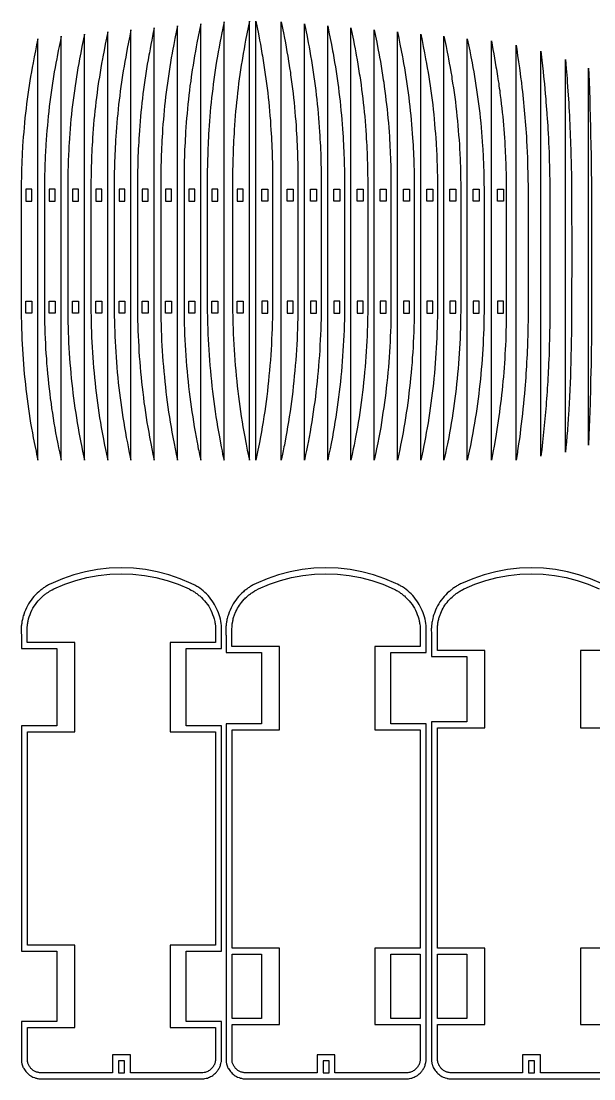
# Model space of a CAD drawing. Extents: x -1099 to 960, y -667 to 999.
# Drawn here: x -279 to 294, y -73 to 985 of the extents above; entities that cross this region are included whole.
import ezdxf

# ---------------------------------------------------------------- set-up
doc = ezdxf.new("R2010")
doc.units = 0
doc.layers.get('0').update_dxf_attribs({"linetype": 'CONTINUOUS'})
doc.layers.add('SECTIONCUTEDGES', color=18, linetype='CONTINUOUS')

msp = doc.modelspace()

# ---------------------------------------------------------------- linework, layer by layer
for points in [[(-268.4, 817.2), (-274.4, 817.2), (-274.4, 805.1), (-268.4, 805.1)], [(-245.1, 817.2), (-251.1, 817.2), (-251.1, 805.1), (-245.1, 805.1)], [(-221.8, 817.2), (-227.8, 817.2), (-227.8, 805.1), (-221.8, 805.1)], [(-198.5, 817.2), (-204.5, 817.2), (-204.5, 805.1), (-198.5, 805.1)], [(-175.3, 817.2), (-181.2, 817.2), (-181.2, 805.1), (-175.3, 805.1)], [(-152, 817.2), (-158, 817.2), (-158, 805.1), (-152, 805.1)], [(-128.7, 817.2), (-134.7, 817.2), (-134.7, 805.1), (-128.7, 805.1)], [(-105.4, 817.2), (-111.4, 817.2), (-111.4, 805.1), (-105.4, 805.1)], [(-82.1, 817.2), (-88.1, 817.2), (-88.1, 805.1), (-82.1, 805.1)], [(-56.7, 817.2), (-62.7, 817.2), (-62.7, 805.1), (-56.7, 805.1)], [(80.4, 817.2), (86.4, 817.2), (86.4, 805.1), (80.4, 805.1)], [(127, 817.2), (133, 817.2), (133, 805.1), (127, 805.1)], [(-268.4, 693.1), (-274.4, 693.1), (-274.4, 705.1), (-268.4, 705.1)], [(-245.1, 693.1), (-251.1, 693.1), (-251.1, 705.1), (-245.1, 705.1)], [(-221.8, 693.1), (-227.8, 693.1), (-227.8, 705.1), (-221.8, 705.1)], [(-198.5, 693.1), (-204.5, 693.1), (-204.5, 705.1), (-198.5, 705.1)], [(-175.3, 693.1), (-181.2, 693.1), (-181.2, 705.1), (-175.3, 705.1)], [(-152, 693.1), (-158, 693.1), (-158, 705.1), (-152, 705.1)], [(-128.7, 693.1), (-134.7, 693.1), (-134.7, 705.1), (-128.7, 705.1)], [(-105.4, 693.1), (-111.4, 693.1), (-111.4, 705.1), (-105.4, 705.1)], [(-82.1, 693.1), (-88.1, 693.1), (-88.1, 705.1), (-82.1, 705.1)], [(-56.7, 693.1), (-62.7, 693.1), (-62.7, 705.1), (-56.7, 705.1)], [(179.6, 693.1), (179.6, 705.1), (173.6, 705.1), (173.6, 693.1)], [(197.8, 693.1), (203.8, 693.1), (203.8, 705.1), (197.8, 705.1)], [(23.2, -67.4), (29.2, -67.4), (29.2, -55.4), (23.2, -55.4)], [(229, -67.4), (235, -67.4), (235, -55.4), (229, -55.4)]]:
    msp.add_lwpolyline(points, close=True)
at = {"layer": 'SECTIONCUTEDGES'}
for points in [[(-76, 545.7), (-76, 984.6), (-77.3, 978.3), (-78.6, 972), (-79, 969.9), (-80.2, 963.6), (-81, 959.3), (-81.8, 954.7), (-82.6, 950.1), (-83.4, 945.4), (-84.1, 940.8), (-84.5, 938.4), (-85.2, 933.8), (-85.5, 931.5), (-86.2, 926.9), (-86.8, 922.3), (-87.3, 917.6), (-87.9, 913), (-88.4, 908.4), (-88.9, 903.8), (-89.4, 899.2), (-89.8, 894.6), (-90.2, 889.9), (-90.6, 885.3), (-90.9, 880.7), (-91.2, 876.1), (-91.5, 872.5), (-91.7, 868.8), (-91.8, 865.2), (-92, 861.6), (-92.2, 858), (-92.3, 854.4), (-92.4, 850.8), (-92.6, 847.2), (-92.6, 843.6), (-92.7, 840), (-92.8, 836.4), (-92.8, 832.8), (-92.9, 829.4), (-92.9, 699.7), (-92.8, 695), (-92.7, 689), (-92.7, 687.7), (-92.6, 682.5), (-92.4, 677.2), (-92.2, 672), (-91.9, 666.8), (-91.7, 661.5), (-91.4, 656.3), (-91, 651), (-90.6, 645.8), (-90.2, 640.6), (-89.7, 635.3), (-89.3, 630.1), (-88.7, 624.9), (-88.2, 619.8), (-87.6, 614.7), (-87, 609.6), (-86.3, 604.5), (-85.6, 599.5), (-84.9, 594.4), (-84.1, 589.3), (-83.3, 584.3), (-82.5, 579.2), (-81.6, 574.2), (-80.7, 569.1), (-79.2, 561), (-78.8, 559.2), (-78, 555.1), (-77.4, 552)], [(-50.6, 545.7), (-50.6, 985.3), (-51.9, 979), (-53.2, 972.6), (-54.4, 966.3), (-55.2, 962.1), (-56, 957.6), (-56.8, 953), (-57.2, 950.6), (-58, 946), (-58.7, 941.3), (-59.4, 936.7), (-60.1, 932), (-60.7, 927.4), (-61.4, 922.8), (-61.9, 918.2), (-62.5, 913.6), (-63, 909), (-63.5, 904.3), (-64, 899.7), (-64.4, 895.1), (-64.8, 890.5), (-65.2, 885.8), (-65.5, 881.2), (-65.8, 876.5), (-66, 872.9), (-66.3, 869.3), (-66.4, 865.7), (-66.6, 862.1), (-66.8, 858.5), (-66.9, 854.9), (-67, 851.3), (-67.2, 847.7), (-67.2, 844), (-67.3, 840.4), (-67.4, 836.8), (-67.4, 831.4), (-67.5, 829.8), (-67.5, 700), (-67.4, 695.2), (-67.3, 689.2), (-67.3, 688), (-67.2, 682.7), (-67, 677.4), (-66.8, 672.2), (-66.5, 666.9), (-66.3, 661.7), (-65.9, 656.4), (-65.6, 651.2), (-65.2, 645.9), (-64.8, 640.7), (-64.3, 635.5), (-63.9, 630.2), (-63.3, 625), (-62.8, 619.9), (-62.2, 614.8), (-61.6, 609.7), (-60.9, 604.6), (-60.2, 599.6), (-59.5, 594.5), (-58.7, 589.4), (-57.9, 584.3), (-57.1, 579.3), (-56.2, 574.2), (-55.3, 569.2), (-54.3, 563.5), (-53.9, 561.7), (-52.7, 555.7)], [(-44.2, 545.7), (-44.2, 985.3), (-42.9, 979), (-41.6, 972.6), (-40.4, 966.3), (-39.6, 962.1), (-38.8, 957.6), (-38, 953), (-37.6, 950.6), (-36.8, 946), (-36.1, 941.3), (-35.4, 936.7), (-34.7, 932), (-34.1, 927.4), (-33.5, 922.8), (-32.9, 918.2), (-32.3, 913.6), (-31.8, 909), (-31.3, 904.3), (-30.8, 899.7), (-30.4, 895.1), (-30, 890.5), (-29.6, 885.8), (-29.3, 881.2), (-29, 876.5), (-28.8, 872.9), (-28.6, 869.3), (-28.4, 865.7), (-28.2, 862.1), (-28, 858.5), (-27.9, 854.9), (-27.8, 851.3), (-27.7, 847.7), (-27.6, 844), (-27.5, 840.4), (-27.4, 836.8), (-27.4, 831.4), (-27.4, 829.8), (-27.4, 700), (-27.4, 695.2), (-27.5, 689.2), (-27.5, 688), (-27.7, 682.7), (-27.8, 677.4), (-28, 672.2), (-28.3, 666.9), (-28.5, 661.7), (-28.9, 656.4), (-29.2, 651.2), (-29.6, 645.9), (-30, 640.7), (-30.5, 635.5), (-31, 630.2), (-31.5, 625), (-32, 619.9), (-32.6, 614.8), (-33.2, 609.7), (-33.9, 604.6), (-34.6, 599.6), (-35.3, 594.5), (-36.1, 589.4), (-36.9, 584.3), (-37.7, 579.3), (-38.6, 574.2), (-39.5, 569.2), (-40.5, 563.5), (-40.9, 561.7), (-42.1, 555.7)], [(-18.8, 545.7), (-18.8, 984.6), (-17.5, 978.3), (-16.2, 972), (-15.8, 969.9), (-14.6, 963.6), (-13.8, 959.3), (-13, 954.7), (-12.2, 950.1), (-11.4, 945.4), (-10.7, 940.8), (-10.3, 938.4), (-9.6, 933.8), (-9.3, 931.5), (-8.7, 926.9), (-8, 922.3), (-7.5, 917.6), (-6.9, 913), (-6.4, 908.4), (-5.9, 903.8), (-5.4, 899.2), (-5, 894.6), (-4.6, 889.9), (-4.2, 885.3), (-3.9, 880.7), (-3.6, 876.1), (-3.4, 872.5), (-3.2, 868.8), (-3, 865.2), (-2.8, 861.6), (-2.6, 858), (-2.5, 854.4), (-2.4, 850.8), (-2.3, 847.2), (-2.2, 843.6), (-2.1, 840), (-2, 836.4), (-2, 832.8), (-2, 829.4), (-2, 699.7), (-2, 695), (-2.1, 689), (-2.1, 687.7), (-2.3, 682.5), (-2.4, 677.2), (-2.6, 672), (-2.9, 666.8), (-3.1, 661.5), (-3.5, 656.3), (-3.8, 651), (-4.2, 645.8), (-4.6, 640.6), (-5.1, 635.3), (-5.6, 630.1), (-6.1, 624.9), (-6.6, 619.8), (-7.2, 614.7), (-7.8, 609.6), (-8.5, 604.5), (-9.2, 599.5), (-9.9, 594.4), (-10.7, 589.3), (-11.5, 584.3), (-12.3, 579.2), (-13.2, 574.2), (-14.1, 569.1), (-15.6, 561), (-16, 559.2), (-16.8, 555.1), (-17.4, 552)], [(-192.5, 545.7), (-192.5, 974.5), (-193.8, 968.3), (-195, 962.1), (-196.2, 955.9), (-197.4, 949.7), (-197.8, 947.5), (-198.7, 942.9), (-199.4, 938.4), (-200.2, 933.9), (-200.9, 929.3), (-201.6, 924.8), (-202, 922.5), (-202.6, 918), (-203.2, 913.5), (-203.8, 909), (-204.3, 904.5), (-204.9, 900), (-205.4, 895.5), (-205.8, 891), (-206.3, 886.5), (-206.7, 882), (-207, 877.4), (-207.4, 872.9), (-207.7, 868.4), (-207.9, 864.9), (-208.1, 861.3), (-208.3, 857.8), (-208.5, 854.3), (-208.6, 850.8), (-208.8, 847.3), (-208.9, 843.7), (-209, 840.2), (-209.1, 836.7), (-209.2, 833.2), (-209.2, 829.6), (-209.3, 826.1), (-209.3, 823.3), (-209.3, 696.2), (-209.3, 694.6), (-209.2, 689.2), (-209.1, 684.5), (-209, 679.3), (-208.8, 674.2), (-208.6, 669.1), (-208.4, 664), (-208.1, 658.8), (-207.8, 653.7), (-207.5, 648.6), (-207.1, 643.5), (-206.7, 638.4), (-206.2, 633.3), (-205.7, 628.2), (-205.2, 623.1), (-204.6, 618.1), (-204, 613.1), (-203.4, 608.2), (-202.8, 603.2), (-202.1, 598.2), (-201.4, 593.3), (-200.6, 588.3), (-199.8, 583.4), (-199, 578.5), (-198.1, 573.5), (-197.2, 568.6), (-195.7, 560.7), (-194.8, 556.5), (-193.8, 551.9)], [(-169.2, 545.7), (-169.2, 976.5), (-170.5, 970.3), (-171.7, 964.1), (-173, 957.9), (-174.1, 951.6), (-174.5, 949.4), (-175.4, 944.8), (-176.2, 940.3), (-176.9, 935.7), (-177.6, 931.1), (-178.3, 926.6), (-178.7, 924.3), (-179.3, 919.8), (-179.9, 915.3), (-180.5, 910.7), (-181.1, 906.2), (-181.6, 901.7), (-182.1, 897.2), (-182.5, 892.6), (-183, 888.1), (-183.4, 883.6), (-183.7, 879), (-184.1, 874.5), (-184.4, 869.9), (-184.6, 866.4), (-184.8, 862.8), (-185, 859.3), (-185.2, 855.8), (-185.3, 852.2), (-185.5, 848.7), (-185.6, 845.2), (-185.7, 841.6), (-185.8, 838.1), (-185.9, 834.5), (-185.9, 831), (-186, 827.4), (-186, 824.4), (-186, 696.9), (-186, 693.8), (-185.9, 689.9), (-185.8, 685.1), (-185.7, 680), (-185.5, 674.8), (-185.3, 669.7), (-185.1, 664.5), (-184.8, 659.4), (-184.5, 654.2), (-184.2, 649.1), (-183.8, 644), (-183.4, 638.8), (-182.9, 633.7), (-182.4, 628.6), (-181.9, 623.4), (-181.3, 618.4), (-180.8, 613.4), (-180.1, 608.4), (-179.5, 603.5), (-178.8, 598.5), (-178.1, 593.5), (-177.3, 588.5), (-176.5, 583.6), (-175.7, 578.6), (-174.8, 573.7), (-173.9, 568.7), (-172.8, 563.2), (-171.6, 557.1), (-170.9, 553.4)], [(-145.9, 545.7), (-145.9, 978.5), (-147.2, 972.3), (-148.4, 966.1), (-149.3, 961.9), (-150.1, 957.7), (-150.8, 953.6), (-151.3, 951.3), (-152.1, 946.7), (-152.9, 942.1), (-153.6, 937.6), (-154.3, 933), (-154.7, 930.7), (-155.4, 926.1), (-156, 921.6), (-156.6, 917), (-157.2, 912.5), (-157.8, 907.9), (-158.3, 903.4), (-158.8, 898.8), (-159.2, 894.3), (-159.7, 889.7), (-160.1, 885.2), (-160.4, 880.6), (-160.8, 876), (-161.1, 871.5), (-161.3, 867.9), (-161.5, 864.3), (-161.7, 860.8), (-161.9, 857.2), (-162.1, 853.7), (-162.2, 850.1), (-162.3, 846.6), (-162.4, 843), (-162.5, 839.5), (-162.6, 835.9), (-162.7, 832.3), (-162.7, 826.4), (-162.7, 697.6), (-162.7, 692.9), (-162.6, 688.2), (-162.6, 685.8), (-162.4, 680.6), (-162.3, 675.4), (-162.1, 670.2), (-161.8, 665.1), (-161.5, 659.9), (-161.2, 654.7), (-160.9, 649.6), (-160.5, 644.4), (-160.1, 639.3), (-159.6, 634.1), (-159.1, 628.9), (-158.6, 623.8), (-158, 618.8), (-157.5, 613.8), (-156.8, 608.7), (-156.2, 603.7), (-155.5, 598.7), (-154.8, 593.7), (-154, 588.7), (-153.2, 583.7), (-152.4, 578.8), (-151.5, 573.8), (-150.6, 568.8), (-149.1, 560.8), (-148.3, 557.2), (-147.2, 551.9)], [(-122.6, 545.7), (-122.6, 980.6), (-123.9, 974.3), (-125.2, 968), (-126.4, 961.8), (-127.5, 955.5), (-128, 953.2), (-128.8, 948.6), (-129.6, 944), (-130.3, 939.4), (-131.1, 934.8), (-131.8, 930.2), (-132.1, 927.9), (-132.7, 923.3), (-133.3, 918.8), (-133.9, 914.2), (-134.5, 909.6), (-135, 905.1), (-135.5, 900.5), (-136, 895.9), (-136.4, 891.3), (-136.8, 886.7), (-137.2, 882.2), (-137.5, 877.6), (-137.8, 873), (-138, 869.4), (-138.2, 865.8), (-138.4, 862.3), (-138.6, 858.7), (-138.8, 855.1), (-138.9, 851.6), (-139, 848), (-139.1, 844.4), (-139.2, 840.8), (-139.3, 837.3), (-139.4, 833.7), (-139.4, 829.6), (-139.4, 827.7), (-139.4, 698.3), (-139.4, 694.8), (-139.3, 688.8), (-139.3, 686.4), (-139.1, 681.2), (-139, 676), (-138.8, 670.8), (-138.5, 665.6), (-138.2, 660.4), (-137.9, 655.3), (-137.6, 650.1), (-137.2, 644.9), (-136.8, 639.7), (-136.3, 634.5), (-135.8, 629.3), (-135.3, 624.2), (-134.8, 619.1), (-134.2, 614.1), (-133.6, 609), (-132.9, 604), (-132.2, 599), (-131.5, 594), (-130.7, 588.9), (-129.9, 583.9), (-129.1, 578.9), (-128.2, 573.9), (-127.3, 568.9), (-126.1, 562.7), (-125, 557.2), (-124, 552)], [(-99.3, 545.7), (-99.3, 982.6), (-100.6, 976.3), (-101.9, 970), (-103.1, 963.7), (-103.9, 959.5), (-104.7, 955.1), (-105.5, 950.5), (-106.3, 945.9), (-107, 941.2), (-107.8, 936.6), (-108.1, 934.3), (-108.8, 929.7), (-109.4, 925.1), (-110.1, 920.5), (-110.6, 915.9), (-111.2, 911.3), (-111.7, 906.7), (-112.2, 902.1), (-112.7, 897.6), (-113.1, 893), (-113.5, 888.3), (-113.9, 883.7), (-114.2, 879.1), (-114.5, 874.5), (-114.7, 870.9), (-114.9, 867.3), (-115.1, 863.8), (-115.3, 860.2), (-115.5, 856.6), (-115.6, 853), (-115.7, 849.4), (-115.8, 845.8), (-115.9, 842.2), (-116, 838.6), (-116.1, 835), (-116.1, 831.4), (-116.1, 828.4), (-116.1, 699), (-116.1, 695.5), (-116, 689.5), (-116, 687.1), (-115.8, 681.9), (-115.7, 676.6), (-115.5, 671.4), (-115.2, 666.2), (-115, 661), (-114.6, 655.8), (-114.3, 650.5), (-113.9, 645.3), (-113.5, 640.1), (-113, 634.9), (-112.5, 629.7), (-112, 624.5), (-111.5, 619.5), (-110.9, 614.4), (-110.3, 609.3), (-109.6, 604.3), (-108.9, 599.2), (-108.2, 594.2), (-107.4, 589.1), (-106.6, 584.1), (-105.8, 579.1), (-104.9, 574.1), (-104, 569), (-103, 563.4), (-102.7, 562.2), (-101.8, 557.3), (-101.4, 555.6), (-100.6, 551.5)], [(6.6, 555.6), (5.7, 551.5), (4.5, 545.7), (4.5, 982.6), (5.8, 976.3), (7.1, 970), (8.3, 963.7), (9.1, 959.5), (9.9, 955.1), (10.7, 950.5), (11.5, 945.9), (12.2, 941.2), (13, 936.6), (13.3, 934.3), (14, 929.7), (14.6, 925.1), (15.2, 920.5), (15.8, 915.9), (16.4, 911.3), (16.9, 906.7), (17.4, 902.1), (17.9, 897.6), (18.3, 893), (18.7, 888.3), (19.1, 883.7), (19.4, 879.1), (19.7, 874.5), (19.9, 870.9), (20.1, 867.3), (20.3, 863.8), (20.5, 860.2), (20.7, 856.6), (20.8, 853), (20.9, 849.4), (21, 845.8), (21.1, 842.2), (21.2, 838.6), (21.3, 835), (21.3, 831.4), (21.3, 828.4), (21.3, 699), (21.3, 695.5), (21.2, 689.5), (21.2, 687.1), (21, 681.9), (20.9, 676.6), (20.7, 671.4), (20.4, 666.2), (20.1, 661), (19.8, 655.8), (19.5, 650.5), (19.1, 645.3), (18.7, 640.1), (18.2, 634.9), (17.7, 629.7), (17.2, 624.5), (16.7, 619.5), (16.1, 614.4), (15.5, 609.3), (14.8, 604.3), (14.1, 599.2), (13.4, 594.2), (12.6, 589.1), (11.8, 584.1), (11, 579.1), (10.1, 574.1), (9.2, 569), (8.2, 563.4), (7.9, 562.2), (6.9, 557.3)], [(27.8, 545.7), (27.8, 980.6), (29.1, 974.3), (30.3, 968), (31.6, 961.8), (32.7, 955.5), (33.2, 953.2), (34, 948.6), (34.8, 944), (35.5, 939.4), (36.2, 934.8), (36.9, 930.2), (37.3, 927.9), (37.9, 923.3), (38.5, 918.8), (39.1, 914.2), (39.7, 909.6), (40.2, 905.1), (40.7, 900.5), (41.1, 895.9), (41.6, 891.3), (42, 886.7), (42.3, 882.2), (42.7, 877.6), (43, 873), (43.2, 869.4), (43.4, 865.8), (43.6, 862.3), (43.8, 858.7), (43.9, 855.1), (44.1, 851.6), (44.2, 848), (44.3, 844.4), (44.4, 840.8), (44.5, 837.3), (44.6, 833.7), (44.6, 829.6), (44.6, 827.7), (44.6, 698.3), (44.6, 694.8), (44.5, 688.8), (44.5, 686.4), (44.3, 681.2), (44.2, 676), (44, 670.8), (43.7, 665.6), (43.4, 660.4), (43.1, 655.3), (42.8, 650.1), (42.4, 644.9), (42, 639.7), (41.5, 634.5), (41, 629.3), (40.5, 624.2), (39.9, 619.1), (39.4, 614.1), (38.7, 609), (38.1, 604), (37.4, 599), (36.7, 594), (35.9, 588.9), (35.1, 583.9), (34.3, 578.9), (33.4, 573.9), (32.5, 568.9), (31.3, 562.7), (30.2, 557.2), (29.1, 552)], [(51.1, 545.7), (51.1, 978.5), (52.4, 972.3), (53.6, 966.1), (54.4, 961.9), (55.2, 957.7), (56, 953.6), (56.4, 951.3), (57.3, 946.7), (58.1, 942.1), (58.8, 937.6), (59.5, 933), (59.9, 930.7), (60.6, 926.1), (61.2, 921.6), (61.8, 917), (62.4, 912.5), (63, 907.9), (63.5, 903.4), (64, 898.8), (64.4, 894.3), (64.9, 889.7), (65.3, 885.2), (65.6, 880.6), (66, 876), (66.3, 871.5), (66.5, 867.9), (66.7, 864.3), (66.9, 860.8), (67.1, 857.2), (67.2, 853.7), (67.4, 850.1), (67.5, 846.6), (67.6, 843), (67.7, 839.5), (67.8, 835.9), (67.8, 832.3), (67.9, 826.4), (67.9, 697.6), (67.9, 692.9), (67.8, 688.2), (67.7, 685.8), (67.6, 680.6), (67.4, 675.4), (67.2, 670.2), (67, 665.1), (66.7, 659.9), (66.4, 654.7), (66.1, 649.6), (65.7, 644.4), (65.3, 639.3), (64.8, 634.1), (64.3, 628.9), (63.8, 623.8), (63.2, 618.8), (62.7, 613.8), (62, 608.7), (61.4, 603.7), (60.7, 598.7), (60, 593.7), (59.2, 588.7), (58.4, 583.7), (57.6, 578.8), (56.7, 573.8), (55.8, 568.8), (54.3, 560.8), (53.5, 557.2), (52.4, 551.9)], [(74.4, 545.7), (74.4, 976.5), (75.7, 970.3), (76.9, 964.1), (78.1, 957.9), (79.3, 951.6), (79.7, 949.4), (80.6, 944.8), (81.3, 940.3), (82.1, 935.7), (82.8, 931.1), (83.5, 926.6), (83.9, 924.3), (84.5, 919.8), (85.1, 915.3), (85.7, 910.7), (86.2, 906.2), (86.8, 901.7), (87.3, 897.2), (87.7, 892.6), (88.2, 888.1), (88.6, 883.6), (88.9, 879), (89.3, 874.5), (89.6, 869.9), (89.8, 866.4), (90, 862.8), (90.2, 859.3), (90.4, 855.8), (90.5, 852.2), (90.7, 848.7), (90.8, 845.2), (90.9, 841.6), (91, 838.1), (91.1, 834.5), (91.1, 831), (91.2, 827.4), (91.2, 824.4), (91.2, 696.9), (91.2, 693.8), (91.1, 689.9), (91, 685.1), (90.9, 680), (90.7, 674.8), (90.5, 669.7), (90.3, 664.5), (90, 659.4), (89.7, 654.2), (89.4, 649.1), (89, 644), (88.6, 638.8), (88.1, 633.7), (87.6, 628.6), (87.1, 623.4), (86.5, 618.4), (85.9, 613.4), (85.3, 608.4), (84.7, 603.5), (84, 598.5), (83.2, 593.5), (82.5, 588.5), (81.7, 583.6), (80.9, 578.6), (80, 573.7), (79.1, 568.7), (78, 563.2), (76.8, 557.1), (76, 553.4)], [(97.7, 545.7), (97.7, 974.5), (99, 968.3), (100.2, 962.1), (101.4, 955.9), (102.6, 949.7), (103, 947.5), (103.8, 942.9), (104.6, 938.4), (105.4, 933.9), (106.1, 929.3), (106.8, 924.8), (107.1, 922.5), (107.8, 918), (108.4, 913.5), (109, 909), (109.5, 904.5), (110.1, 900), (110.5, 895.5), (111, 891), (111.4, 886.5), (111.8, 882), (112.2, 877.4), (112.6, 872.9), (112.9, 868.4), (113.1, 864.9), (113.3, 861.3), (113.5, 857.8), (113.7, 854.3), (113.8, 850.8), (114, 847.3), (114.1, 843.7), (114.2, 840.2), (114.3, 836.7), (114.4, 833.2), (114.4, 829.6), (114.5, 826.1), (114.5, 823.3), (114.5, 696.2), (114.5, 694.6), (114.4, 689.2), (114.3, 684.5), (114.2, 679.3), (114, 674.2), (113.8, 669.1), (113.6, 664), (113.3, 658.8), (113, 653.7), (112.6, 648.6), (112.3, 643.5), (111.8, 638.4), (111.4, 633.3), (110.9, 628.2), (110.4, 623.1), (109.8, 618.1), (109.2, 613.1), (108.6, 608.2), (108, 603.2), (107.3, 598.2), (106.5, 593.3), (105.8, 588.3), (105, 583.4), (104.1, 578.5), (103.3, 573.5), (102.4, 568.6), (100.8, 560.7), (100, 556.5), (99, 551.9)], [(-262.4, 545.7), (-262.4, 967.7), (-263.7, 961.6), (-264.9, 955.5), (-266.1, 949.5), (-267.3, 943.4), (-268.1, 938.9), (-268.9, 934.4), (-269.7, 930), (-270.4, 925.5), (-271.1, 921), (-271.8, 916.6), (-272.5, 911.9), (-273.2, 907.2), (-273.8, 902.5), (-274.3, 897.8), (-274.9, 893.1), (-275.4, 888.4), (-275.9, 883.6), (-276.3, 878.9), (-276.7, 874.2), (-277.1, 869.5), (-277.5, 864.8), (-277.8, 860), (-277.9, 857.4), (-278.1, 854.7), (-278.2, 852.1), (-278.3, 849.4), (-278.5, 846.7), (-278.6, 844.1), (-278.7, 841.4), (-278.8, 838.8), (-278.9, 836.1), (-278.9, 833.4), (-279, 830.8), (-279.2, 822), (-279.2, 818.5), (-279.2, 693.8), (-279.1, 689.3), (-279, 683.4), (-279, 682.3), (-278.9, 677.2), (-278.7, 672.2), (-278.5, 667.1), (-278.3, 662.1), (-278, 657.1), (-277.7, 652), (-277.3, 647), (-276.9, 642), (-276.5, 636.9), (-276.1, 631.9), (-275.6, 626.9), (-275, 621.9), (-274.5, 617), (-273.9, 612.1), (-273.3, 607.2), (-272.6, 602.3), (-271.9, 597.4), (-271.2, 592.5), (-270.5, 587.7), (-269.7, 582.8), (-268.8, 577.9), (-268, 573.1), (-267.1, 568.2), (-265.5, 560.4), (-264.3, 554.8), (-263.7, 551.8)], [(-239.1, 545.7), (-239.1, 970.1), (-239.9, 966), (-241.2, 959.9), (-242, 955.8), (-243.2, 949.7), (-243.6, 947.6), (-244.4, 943.3), (-245.2, 938.9), (-246, 934.4), (-246.8, 929.9), (-247.1, 927.6), (-247.9, 923.1), (-248.5, 918.6), (-249.2, 913.9), (-249.9, 909.2), (-250.5, 904.5), (-251.1, 899.8), (-251.6, 895), (-252.1, 890.3), (-252.6, 885.5), (-253, 880.8), (-253.4, 876), (-253.8, 871.3), (-254.2, 866.5), (-254.5, 861.8), (-254.6, 859.1), (-254.8, 856.4), (-254.9, 853.8), (-255.1, 851.1), (-255.2, 848.4), (-255.3, 845.8), (-255.4, 843.1), (-255.5, 840.4), (-255.6, 837.7), (-255.6, 835.1), (-255.7, 832.4), (-255.8, 828.8), (-255.9, 821.4), (-255.9, 820), (-255.9, 694.6), (-255.8, 690.1), (-255.7, 684.2), (-255.7, 683), (-255.6, 678), (-255.4, 672.9), (-255.2, 667.8), (-255, 662.7), (-254.7, 657.7), (-254.4, 652.6), (-254, 647.5), (-253.7, 642.5), (-253.2, 637.4), (-252.8, 632.4), (-252.3, 627.3), (-251.8, 622.3), (-251.2, 617.4), (-250.6, 612.4), (-250, 607.5), (-249.3, 602.6), (-248.7, 597.7), (-247.9, 592.8), (-247.2, 587.9), (-246.4, 583), (-245.5, 578.1), (-244.7, 573.2), (-243.8, 568.4), (-242.6, 562.3), (-241.7, 558.1), (-240.6, 552.8)], [(-215.8, 545.7), (-215.8, 972.1), (-217.1, 966), (-218.3, 959.8), (-219.5, 953.7), (-220.7, 947.5), (-221.5, 943), (-222.3, 938.5), (-223.1, 934), (-223.9, 929.5), (-224.6, 925), (-225.2, 920.4), (-225.9, 915.7), (-226.6, 910.9), (-227.2, 906.2), (-227.8, 901.4), (-228.3, 896.7), (-228.8, 891.9), (-229.3, 887.2), (-229.7, 882.4), (-230.2, 877.6), (-230.5, 872.9), (-230.9, 868.1), (-231.2, 863.3), (-231.3, 860.6), (-231.5, 857.9), (-231.6, 855.3), (-231.8, 852.6), (-231.9, 849.9), (-232, 847.2), (-232.1, 844.5), (-232.2, 841.8), (-232.3, 839.1), (-232.4, 836.4), (-232.4, 833.8), (-232.5, 831.1), (-232.6, 825.5), (-232.6, 822), (-232.6, 695.3), (-232.6, 690.8), (-232.5, 689.6), (-232.4, 683.7), (-232.3, 678.6), (-232.1, 673.5), (-231.9, 668.4), (-231.7, 663.3), (-231.4, 658.2), (-231.1, 653.1), (-230.7, 648), (-230.4, 643), (-229.9, 637.9), (-229.5, 632.8), (-229, 627.7), (-228.5, 622.6), (-227.9, 617.7), (-227.3, 612.8), (-226.7, 607.8), (-226.1, 602.9), (-225.4, 597.9), (-224.6, 593), (-223.9, 588.1), (-223.1, 583.2), (-222.2, 578.3), (-221.4, 573.4), (-220.5, 568.5), (-219.5, 563.6), (-218.9, 560.6), (-217.8, 554.9), (-217.1, 551.8)], [(121, 545.7), (121, 972.1), (122.3, 966), (123.5, 959.8), (124.7, 953.7), (125.9, 947.5), (126.7, 943), (127.5, 938.5), (128.3, 934), (129, 929.5), (129.8, 925), (130.4, 920.4), (131.1, 915.7), (131.8, 910.9), (132.4, 906.2), (133, 901.4), (133.5, 896.7), (134, 891.9), (134.5, 887.2), (134.9, 882.4), (135.3, 877.6), (135.7, 872.9), (136.1, 868.1), (136.4, 863.3), (136.5, 860.6), (136.7, 857.9), (136.8, 855.3), (137, 852.6), (137.1, 849.9), (137.2, 847.2), (137.3, 844.5), (137.4, 841.8), (137.5, 839.1), (137.5, 836.4), (137.6, 833.8), (137.7, 831.1), (137.8, 825.5), (137.8, 822), (137.8, 695.3), (137.7, 690.8), (137.7, 689.6), (137.6, 683.7), (137.5, 678.6), (137.3, 673.5), (137.1, 668.4), (136.9, 663.3), (136.6, 658.2), (136.3, 653.1), (135.9, 648), (135.6, 643), (135.1, 637.9), (134.7, 632.8), (134.2, 627.7), (133.7, 622.6), (133.1, 617.7), (132.5, 612.8), (131.9, 607.8), (131.2, 602.9), (130.6, 597.9), (129.8, 593), (129.1, 588.1), (128.3, 583.2), (127.4, 578.3), (126.6, 573.4), (125.7, 568.5), (124.7, 563.6), (124.1, 560.6), (123, 554.9), (122.3, 551.8)], [(144.3, 545.7), (144.3, 970.1), (145.1, 966), (146.4, 959.9), (147.2, 955.8), (148.4, 949.7), (148.8, 947.6), (149.6, 943.3), (150.4, 938.9), (151.2, 934.4), (152, 929.9), (152.3, 927.6), (153, 923.1), (153.7, 918.6), (154.4, 913.9), (155.1, 909.2), (155.7, 904.5), (156.2, 899.8), (156.8, 895), (157.3, 890.3), (157.8, 885.5), (158.2, 880.8), (158.6, 876), (159, 871.3), (159.4, 866.5), (159.7, 861.8), (159.8, 859.1), (160, 856.4), (160.1, 853.8), (160.2, 851.1), (160.4, 848.4), (160.5, 845.8), (160.6, 843.1), (160.7, 840.4), (160.8, 837.7), (160.8, 835.1), (160.9, 832.4), (161, 828.8), (161.1, 821.4), (161.1, 820), (161.1, 694.6), (161, 690.1), (160.9, 684.2), (160.9, 683), (160.8, 678), (160.6, 672.9), (160.4, 667.8), (160.2, 662.7), (159.9, 657.7), (159.6, 652.6), (159.2, 647.5), (158.8, 642.5), (158.4, 637.4), (158, 632.4), (157.5, 627.3), (156.9, 622.3), (156.4, 617.4), (155.8, 612.4), (155.2, 607.5), (154.5, 602.6), (153.8, 597.7), (153.1, 592.8), (152.4, 587.9), (151.6, 583), (150.7, 578.1), (149.9, 573.2), (149, 568.4), (147.8, 562.3), (146.9, 558.1), (145.8, 552.8)], [(167.6, 545.7), (167.6, 967.7), (168.8, 961.6), (170.1, 955.5), (171.3, 949.5), (172.5, 943.4), (173.3, 938.9), (174.1, 934.4), (174.9, 930), (175.6, 925.5), (176.3, 921), (177, 916.6), (177.7, 911.9), (178.3, 907.2), (179, 902.5), (179.5, 897.8), (180.1, 893.1), (180.6, 888.4), (181.1, 883.6), (181.5, 878.9), (181.9, 874.2), (182.3, 869.5), (182.6, 864.8), (183, 860), (183.1, 857.4), (183.3, 854.7), (183.4, 852.1), (183.5, 849.4), (183.7, 846.7), (183.8, 844.1), (183.9, 841.4), (184, 838.8), (184.1, 836.1), (184.1, 833.4), (184.2, 830.8), (184.3, 822), (184.4, 818.5), (184.4, 693.8), (184.3, 689.3), (184.2, 683.4), (184.2, 682.3), (184.1, 677.2), (183.9, 672.2), (183.7, 667.1), (183.5, 662.1), (183.2, 657.1), (182.9, 652), (182.5, 647), (182.1, 642), (181.7, 636.9), (181.3, 631.9), (180.8, 626.9), (180.2, 621.9), (179.7, 617), (179.1, 612.1), (178.5, 607.2), (177.8, 602.3), (177.1, 597.4), (176.4, 592.5), (175.6, 587.7), (174.8, 582.8), (174, 577.9), (173.1, 573.1), (172.2, 568.2), (170.7, 560.4), (169.5, 554.8), (168.9, 551.8)], [(192.9, 551.5), (191.8, 545.7), (191.8, 965.7), (192.6, 961.3), (193.4, 957), (194.2, 952.7), (194.9, 948.4), (195.7, 944), (196.4, 939.7), (196.8, 937.3), (197.2, 934.9), (197.6, 932.5), (198, 930.1), (198.3, 927.7), (198.7, 925.4), (199.1, 923), (199.4, 920.6), (199.7, 918.2), (200.1, 915.8), (200.4, 913.4), (200.7, 911), (201.2, 906.7), (201.7, 902.5), (202.2, 898.3), (202.6, 894), (203.1, 889.8), (203.5, 885.6), (203.9, 881.3), (204.2, 877.1), (204.5, 872.8), (204.8, 868.6), (205.1, 864.4), (205.4, 860.1), (205.6, 856.8), (205.7, 853.5), (205.9, 850.2), (206, 846.9), (206.2, 843.6), (206.3, 840.2), (206.4, 836.9), (206.5, 833.6), (206.6, 830.3), (206.6, 827), (206.7, 823.7), (206.7, 817.2), (206.7, 692.4), (206.7, 687.3), (206.7, 686), (206.6, 680.3), (206.4, 675.2), (206.3, 670.1), (206.1, 665.6), (205.9, 661), (205.7, 656.5), (205.4, 652), (205.1, 647.4), (204.8, 642.9), (204.5, 638.4), (204.2, 633.9), (203.8, 629.4), (203.4, 624.8), (202.9, 620.3), (202.5, 615.8), (202, 611.4), (201.5, 607), (201, 602.6), (200.4, 598.2), (199.9, 593.9), (199.3, 589.5), (198.6, 585.1), (198, 580.8), (197.3, 576.4), (196.6, 572), (195.9, 567.7), (194.5, 559.9), (193.6, 555.1)], [(216.6, 545.7), (216.6, 961.4), (217.2, 957.3), (218.1, 951), (219, 944.7), (219.9, 938.4), (220.7, 932.8), (221.1, 929.2), (221.8, 923.9), (222.4, 918.6), (222.8, 915), (223.2, 911.3), (223.6, 907.5), (224, 903.7), (224.4, 900), (224.7, 896.2), (225.1, 892.4), (225.4, 888.7), (225.7, 884.9), (226, 881.1), (226.3, 877.4), (226.5, 873.6), (226.8, 869.8), (226.9, 867), (227.1, 864.2), (227.2, 861.3), (227.4, 858.5), (227.5, 855.7), (227.6, 852.9), (227.8, 850), (227.9, 847.2), (228, 844.4), (228.1, 841.5), (228.1, 838.7), (228.3, 833.9), (228.4, 828.2), (228.4, 826.2), (228.5, 821), (228.5, 816.1), (228.5, 814.4), (228.5, 691.6), (228.5, 683.8), (228.4, 681.8), (228.4, 677.1), (228.2, 670.1), (228.1, 665.9), (227.8, 659.3), (227.7, 655.5), (227.5, 651.6), (227.3, 647.8), (227.1, 644), (226.9, 640.1), (226.7, 636.3), (226.4, 632.5), (226.2, 628.7), (225.9, 624.8), (225.6, 621), (225.3, 617.2), (224.9, 612.2), (224.4, 607.2), (223.9, 602.1), (223.4, 597.1), (222.9, 592.1), (222.3, 587.1), (221.7, 582.1), (221.1, 577.1), (220.5, 572.1), (219.8, 567.2), (219.1, 562.2), (218.1, 555.3), (217.8, 553.4)], [(241.3, 549.8), (241.3, 955.2), (241.7, 952.2), (242.4, 946.3), (243, 940.4), (243.6, 934.9), (244.1, 929.9), (244.6, 924.9), (244.9, 922.4), (245.3, 917.4), (245.8, 912.4), (246.2, 907.5), (246.4, 904.9), (246.8, 899.9), (247, 897.4), (247.4, 892.4), (247.7, 887.3), (247.9, 884.8), (248.2, 879.8), (248.4, 877.2), (248.6, 872.7), (248.9, 868.1), (249.1, 863.5), (249.3, 858.9), (249.5, 854.3), (249.6, 849.7), (249.8, 845.2), (249.9, 840.6), (250, 836), (250.1, 831.4), (250.2, 826.8), (250.3, 821.3), (250.3, 816), (250.3, 811.8), (250.3, 692.1), (250.3, 684.9), (250.2, 679.2), (250.1, 674.9), (250, 669.4), (250, 666.7), (249.8, 661.2), (249.7, 655.7), (249.5, 650.3), (249.4, 647.5), (249.1, 642.1), (249, 638.6), (248.8, 635.1), (248.6, 631.7), (248.4, 628.2), (248.2, 624.7), (248, 621.3), (247.8, 617.8), (247.6, 614.4), (247.3, 610.9), (247.1, 607.4), (246.8, 604), (246.5, 600.5), (246.3, 597.2), (246, 593.8), (245.7, 590.5), (245.4, 587.2), (245.1, 583.8), (244.8, 580.5), (244.4, 577.2), (244.1, 573.8), (243.7, 570.5), (243.4, 567.2), (243, 563.8), (242.2, 556.5)], [(266.1, 553.7), (266.1, 947), (266.8, 938), (267.6, 928), (267.8, 924.3), (268.5, 915.2), (269, 907.4), (269.2, 903.2), (269.4, 899.1), (269.7, 894.9), (269.9, 890.7), (270.1, 886.6), (270.3, 882.4), (270.5, 878.3), (270.6, 874.1), (270.8, 869.9), (271, 865.8), (271.1, 861.6), (271.3, 857.6), (271.4, 853.6), (271.5, 849.6), (271.6, 845.6), (271.7, 841.6), (271.8, 837.6), (271.9, 833.6), (271.9, 829.6), (272, 825.6), (272, 821.6), (272.1, 817.6), (272.1, 813.6), (272.1, 808.6), (272.1, 803.7), (272.2, 757.6), (272.1, 699.2), (272.1, 687.2), (272, 679.9), (272, 672.6), (271.8, 665.3), (271.7, 658), (271.5, 650.7), (271.3, 643.4), (271.1, 636.6), (270.9, 629.8), (270.6, 622.9), (270.3, 616.1), (269.9, 609.3), (269.6, 602.5), (269.2, 596.4), (268.9, 591.2), (268.7, 587.9), (268.2, 581), (268, 577.6), (267.9, 575.5), (267.4, 569.8), (267, 564.1), (266.5, 558.4)], [(289.1, 560.9), (289.1, 938.3), (289.6, 925.1), (290, 916), (290.3, 906.8), (290.5, 899.8), (290.8, 889.3), (291.1, 878.8), (291.2, 871.8), (291.4, 861.3), (291.6, 850.8), (291.7, 843.8), (291.8, 833.3), (291.9, 826.3), (291.9, 820.1), (292, 812.2), (292.1, 753.6), (292.1, 689.5), (292, 684.4), (292, 679.2), (292, 674), (291.9, 668.8), (291.9, 663.6), (291.8, 657.1), (291.7, 649.4), (291.6, 641.7), (291.4, 634), (291.2, 626.3), (291.1, 618.6), (291, 614.7), (290.7, 606.7), (290.6, 602.7), (290.4, 594.7), (290.1, 586.6), (289.8, 578.6), (289.5, 570.6)], [(-38.1, 805.1), (-38.1, 817.2), (-32.1, 817.2), (-32.1, 805.1)], [(-6.7, 805.1), (-12.7, 805.1), (-12.7, 817.2), (-6.7, 817.2)], [(10.6, 805.1), (10.6, 817.2), (16.6, 817.2), (16.6, 805.1)], [(33.9, 805.1), (33.9, 817.2), (39.9, 817.2), (39.9, 805.1)], [(57.2, 805.1), (57.2, 817.2), (63.2, 817.2), (63.2, 805.1)], [(103.7, 805.1), (103.7, 817.2), (109.7, 817.2), (109.7, 805.1)], [(150.3, 805.1), (150.3, 817.2), (156.3, 817.2), (156.3, 805.1)], [(173.6, 805.1), (173.6, 817.2), (179.6, 817.2), (179.6, 805.1)], [(197.8, 805.1), (197.8, 817.2), (203.8, 817.2), (203.8, 805.1)], [(-38.1, 693.1), (-32.1, 693.1), (-32.1, 705.1), (-38.1, 705.1)], [(-12.7, 693.1), (-6.7, 693.1), (-6.7, 705.1), (-12.7, 705.1)], [(10.6, 693.1), (16.6, 693.1), (16.6, 705.1), (10.6, 705.1)], [(39.9, 693.1), (39.9, 705.1), (33.9, 705.1), (33.9, 693.1)], [(57.2, 693.1), (63.2, 693.1), (63.2, 705.1), (57.2, 705.1)], [(80.4, 693.1), (86.4, 693.1), (86.4, 705.1), (80.4, 705.1)], [(103.7, 693.1), (109.7, 693.1), (109.7, 705.1), (103.7, 705.1)], [(127, 693.1), (133, 693.1), (133, 705.1), (127, 705.1)], [(150.3, 693.1), (156.3, 693.1), (156.3, 705.1), (150.3, 705.1)], [(-274.5, -66.2), (-273.6, -67.2), (-272.7, -68.1), (-271.7, -68.9), (-270.7, -69.7), (-269.6, -70.4), (-268.5, -71.1), (-267.4, -71.7), (-265.9, -72.2), (-264.6, -72.7), (-263.9, -72.9), (-263.2, -73), (-262.5, -73.2), (-261.6, -73.3), (-260.4, -73.4), (-97.3, -73.4), (-96.3, -73.3), (-95.1, -73.2), (-93.9, -72.9), (-92.7, -72.6), (-91.6, -72.2), (-90.5, -71.7), (-89.4, -71.2), (-88.3, -70.6), (-87.3, -70), (-86.4, -69.3), (-85.4, -68.5), (-84.6, -67.7), (-83.7, -66.8), (-83.1, -66.1), (-82.6, -65.4), (-82.1, -64.7), (-81.6, -64), (-81.1, -63.2), (-80.7, -62.4), (-80.3, -61.6), (-80, -60.8), (-79.7, -59.9), (-79.4, -59.1), (-79.2, -58.2), (-78.8, -56.7), (-78.7, -55.9), (-78.7, -55.6), (-78.7, -55.4), (-78.7, -15.9), (-114.1, -15.9), (-114.1, 54.4), (-78.7, 54.4), (-78.7, 280), (-114.1, 280), (-114.1, 357.3), (-78.7, 357.3), (-78.7, 358.4), (-78.7, 362.9), (-78.7, 365.1), (-78.7, 367.9), (-78.6, 371.1), (-78.6, 372.6), (-78.5, 373.8), (-78.4, 374.9), (-78.4, 375.8), (-78.5, 378), (-78.7, 380.2), (-78.9, 382.4), (-79.3, 384.6), (-79.7, 386.8), (-80.3, 389), (-80.9, 391.1), (-81.6, 393.2), (-82.5, 395.3), (-83.4, 397.3), (-84.4, 399.3), (-85.4, 401.3), (-86.6, 403.2), (-87.8, 405), (-89.2, 406.8), (-90.5, 408.6), (-92, 410.3), (-93.6, 411.9), (-95.2, 413.4), (-96.8, 414.9), (-98.6, 416.3), (-100.4, 417.6), (-102.3, 418.9), (-103.3, 419.5), (-104.1, 420), (-105.3, 420.7), (-106, 421.1), (-108.4, 422.2), (-108.9, 422.5), (-119.9, 427.2), (-131.3, 431.1), (-143, 434.2), (-154.8, 436.4), (-166.8, 437.8), (-178.8, 438.2), (-190.9, 437.8), (-202.8, 436.4), (-214.7, 434.2), (-226.3, 431.1), (-237.7, 427.2), (-249.5, 422.2), (-250.6, 421.6), (-251.1, 421.3), (-251.9, 420.9), (-252.7, 420.4), (-253.6, 419.9), (-254.4, 419.4), (-255.2, 418.9), (-256, 418.4), (-256.8, 417.9), (-257.6, 417.3), (-258.3, 416.8), (-259.1, 416.2), (-259.8, 415.6), (-260.9, 414.7), (-261.5, 414.2), (-263.2, 412.6), (-264.9, 411), (-266.4, 409.3), (-267.9, 407.6), (-269.3, 405.8), (-270.6, 403.9), (-271.8, 401.9), (-273, 399.9), (-274, 397.9), (-275, 395.8), (-275.9, 393.7), (-276.6, 391.5), (-276.7, 391.2), (-277.1, 390), (-277.5, 388.7), (-277.7, 388), (-278, 386.5), (-278.2, 385.4), (-278.4, 384.5), (-278.6, 383.5), (-278.7, 382.4), (-278.9, 381.3), (-278.9, 380.8), (-279.1, 379.7), (-279.2, 378.1), (-279.2, 377.5), (-279.2, 376.2), (-279.2, 375.6), (-279.2, 374.4), (-279.2, 373.6), (-279.1, 372.8), (-279, 371.1), (-279, 369.2), (-279, 368.1), (-279, 366.4), (-279, 361), (-279, 357.3), (-243.6, 357.3), (-243.6, 280), (-279, 280), (-279, 54.4), (-243.6, 54.4), (-243.6, -15.9), (-279, -15.9), (-279, -55.4), (-279, -55.7), (-278.9, -56.1), (-278.9, -56.7), (-278.8, -57.2), (-278.7, -57.7), (-278.6, -58.2), (-278.4, -58.7), (-278.3, -59.2), (-278.2, -59.7), (-278, -60.1), (-277.8, -60.6), (-277.6, -61.1), (-277.4, -61.6), (-277.2, -62), (-277, -62.5), (-276.7, -63.1), (-276, -64.2), (-275.3, -65.2)], [(-69.5, -66.2), (-68.6, -67.2), (-67.7, -68.1), (-66.8, -68.9), (-65.7, -69.7), (-64.7, -70.4), (-63.5, -71.1), (-62.4, -71.7), (-61, -72.2), (-60.3, -72.5), (-59.8, -72.6), (-59, -72.9), (-58.6, -72.9), (-57.7, -73.1), (-56.8, -73.3), (-55.7, -73.4), (-55.4, -73.4), (107.6, -73.4), (108.7, -73.3), (109.9, -73.2), (111.1, -72.9), (112.2, -72.6), (113.4, -72.2), (114.5, -71.7), (115.6, -71.2), (116.6, -70.6), (117.7, -70), (118.6, -69.3), (119.6, -68.5), (120.4, -67.7), (121.3, -66.8), (121.8, -66.1), (122.4, -65.4), (122.9, -64.7), (123.4, -64), (123.9, -63.2), (124.3, -62.4), (124.7, -61.6), (125, -60.8), (125.3, -59.9), (125.6, -59.1), (125.8, -58.2), (126.1, -57.1), (126.2, -56.4), (126.3, -55.8), (126.3, -55.3), (126.3, 282), (90.9, 282), (90.9, 353.3), (126.3, 353.3), (126.3, 354.7), (126.3, 364.7), (126.3, 365.4), (126.3, 369), (126.3, 370.4), (126.4, 371.7), (126.4, 372.8), (126.5, 373.2), (126.5, 374.5), (126.6, 375.6), (126.5, 378), (126.3, 380.2), (126.1, 382.4), (125.7, 384.6), (125.3, 386.8), (124.7, 389), (124.1, 391.1), (123.3, 393.2), (122.5, 395.3), (121.6, 397.3), (120.6, 399.3), (119.6, 401.3), (118.4, 403.2), (117.2, 405), (115.8, 406.8), (114.4, 408.6), (113, 410.3), (111.4, 411.9), (109.8, 413.4), (108.1, 414.9), (106.4, 416.3), (104.6, 417.6), (102.8, 418.9), (102.1, 419.3), (101.2, 419.8), (100.3, 420.3), (99.5, 420.8), (97.8, 421.7), (96.1, 422.5), (85, 427.2), (73.7, 431.1), (62, 434.2), (50.2, 436.4), (38.2, 437.8), (26.1, 438.2), (14.1, 437.8), (2.1, 436.4), (-9.7, 434.2), (-21.4, 431.1), (-32.7, 427.2), (-43.8, 422.5), (-46.1, 421.3), (-46.9, 420.9), (-47.8, 420.4), (-48.6, 419.9), (-49.4, 419.4), (-50.2, 418.9), (-51, 418.4), (-51.8, 417.9), (-52.6, 417.3), (-53.3, 416.8), (-54.1, 416.2), (-54.8, 415.6), (-55.7, 414.9), (-56.6, 414.2), (-58.3, 412.6), (-59.9, 411), (-61.4, 409.3), (-62.9, 407.6), (-64.3, 405.8), (-65.6, 403.9), (-66.9, 401.9), (-68, 399.9), (-69, 397.9), (-70, 395.8), (-70.9, 393.7), (-71.7, 391.4), (-72, 390.3), (-72.4, 389.1), (-72.5, 388.7), (-72.8, 387.3), (-73.1, 386.2), (-73.3, 385.1), (-73.5, 384), (-73.7, 382.9), (-73.8, 382.4), (-73.9, 381.3), (-74, 380.3), (-74.1, 379.2), (-74.2, 377.8), (-74.2, 377), (-74.3, 375.6), (-74.3, 375.2), (-74.2, 373.7), (-74.1, 371.5), (-74, 370.3), (-74, 365.2), (-74, 363.6), (-74, 358.7), (-74, 353.3), (-38.6, 353.3), (-38.6, 282), (-74, 282), (-74, -55.4), (-74, -55.7), (-73.9, -56.1), (-73.9, -56.7), (-73.8, -57.2), (-73.7, -57.7), (-73.6, -58.2), (-73.5, -58.7), (-73.3, -59.2), (-73.2, -59.7), (-73, -60.1), (-72.8, -60.6), (-72.7, -61.1), (-72.5, -61.6), (-72.2, -62), (-71.8, -62.9), (-71.7, -63), (-71, -64.2), (-70.3, -65.2)], [(-269.4, -63), (-269.9, -62.4), (-270.3, -61.8), (-270.8, -61.2), (-271.2, -60.5), (-271.5, -59.8), (-271.9, -59.1), (-272.2, -58.4), (-272.4, -57.7), (-272.6, -57), (-272.8, -56.2), (-273, -54.9), (-273, -21.9), (-225.5, -21.9), (-225.5, 60.4), (-273, 60.4), (-273, 274), (-225.5, 274), (-225.5, 363.3), (-273.2, 363.3), (-273.2, 367.3), (-273.2, 376.2), (-273.2, 377.5), (-273.1, 378.5), (-273.1, 379.2), (-273, 379.9), (-272.9, 381), (-272.8, 382), (-272.7, 382.4), (-272.5, 383.8), (-272.3, 384.8), (-271.7, 387), (-271.1, 389.2), (-270.3, 391.4), (-269.5, 393.5), (-268.5, 395.6), (-267.4, 397.6), (-266.2, 399.6), (-265, 401.5), (-263.6, 403.3), (-262.1, 405.1), (-260.6, 406.8), (-258.9, 408.4), (-257.7, 409.5), (-256.4, 410.6), (-256, 411), (-255.1, 411.7), (-254.5, 412.1), (-253.9, 412.6), (-253.3, 413), (-252.6, 413.4), (-252, 413.8), (-251.4, 414.2), (-250.8, 414.6), (-250.1, 415), (-249.5, 415.4), (-248.8, 415.7), (-248.2, 416.1), (-246.6, 416.9), (-246.4, 417), (-235.6, 421.6), (-224.6, 425.4), (-213.4, 428.4), (-202, 430.5), (-190.4, 431.8), (-178.8, 432.2), (-167.2, 431.8), (-155.7, 430.5), (-144.3, 428.4), (-133.1, 425.4), (-122.1, 421.6), (-111.1, 416.9), (-110.7, 416.7), (-109, 415.8), (-108.2, 415.4), (-107.4, 414.9), (-106.5, 414.4), (-105.7, 413.9), (-104.9, 413.4), (-104.1, 412.8), (-103.4, 412.3), (-102.6, 411.7), (-101.9, 411.1), (-101.1, 410.5), (-100.4, 409.9), (-98.7, 408.4), (-97.1, 406.8), (-95.5, 405.1), (-94.1, 403.3), (-92.7, 401.5), (-91.4, 399.6), (-90.3, 397.6), (-89.2, 395.6), (-88.2, 393.5), (-87.4, 391.4), (-86.6, 389.2), (-85.9, 387), (-85.3, 384.5), (-85.1, 383.2), (-85, 382.4), (-84.8, 381.3), (-84.7, 380.6), (-84.6, 379.6), (-84.5, 378), (-84.5, 377), (-84.5, 376.5), (-84.5, 375.5), (-84.5, 371.4), (-84.5, 363.3), (-129.9, 363.3), (-129.9, 274), (-84.6, 274), (-84.7, 60.4), (-129.9, 60.4), (-129.9, -21.9), (-84.7, -21.9), (-84.7, -54.9), (-84.8, -56.1), (-84.9, -56.6), (-85, -57.1), (-85.2, -57.6), (-85.3, -58.1), (-85.5, -58.6), (-85.7, -59), (-85.9, -59.5), (-86.1, -59.9), (-86.4, -60.4), (-86.6, -60.8), (-86.9, -61.2), (-87.2, -61.7), (-87.8, -62.4), (-88.4, -63.1), (-89.1, -63.8), (-89.9, -64.4), (-90.6, -65), (-91.5, -65.5), (-92.3, -66), (-93.2, -66.4), (-94.1, -66.7), (-95, -67), (-96, -67.2), (-97.1, -67.4), (-97.7, -67.4), (-169.8, -67.4), (-169.8, -49.4), (-187.8, -49.4), (-187.8, -67.4), (-260, -67.4), (-260.7, -67.4), (-261.5, -67.2), (-262.2, -67.1), (-262.9, -66.9), (-263.7, -66.7), (-264.4, -66.4), (-265.1, -66.1), (-265.8, -65.8), (-266.4, -65.4), (-267.1, -65), (-267.7, -64.5), (-268.3, -64), (-268.8, -63.5)], [(-63.8, -63.5), (-64.4, -63), (-64.9, -62.4), (-65.3, -61.8), (-65.8, -61.2), (-66.2, -60.5), (-66.6, -59.8), (-66.9, -59.1), (-67.2, -58.4), (-67.4, -57.7), (-67.7, -57), (-67.8, -56.2), (-68, -55.4), (-68, -55), (-68, -54.9), (-68, -18.9), (-20.5, -18.9), (-20.5, 57.4), (-68, 57.4), (-68, 276), (-20.5, 276), (-20.5, 359.3), (-68.2, 359.3), (-68.2, 363.8), (-68.1, 368.2), (-68.1, 370.4), (-68.2, 373.2), (-68.2, 374.6), (-68.2, 376.1), (-68.1, 377.2), (-68, 378.7), (-67.9, 380.4), (-67.7, 382), (-67.6, 382.9), (-67.5, 383.4), (-67.3, 384.5), (-67.2, 385), (-67, 386.1), (-66.7, 387.2), (-66.4, 388.2), (-66.1, 389.3), (-65.8, 390.1), (-65.5, 391.1), (-65.1, 392), (-64.8, 392.7), (-64.1, 394.4), (-63.3, 396), (-62.5, 397.6), (-61.6, 399.1), (-60.6, 400.6), (-59.6, 402.1), (-58.5, 403.5), (-57.3, 404.9), (-55.8, 406.6), (-55.2, 407.2), (-54.5, 407.9), (-53.5, 408.8), (-52.8, 409.5), (-52.1, 410.1), (-51.4, 410.6), (-51.1, 410.9), (-50.4, 411.5), (-49.6, 412), (-48.9, 412.6), (-48.1, 413.2), (-47.1, 413.8), (-46.1, 414.4), (-45.2, 415), (-44.7, 415.3), (-43.7, 415.8), (-41.4, 417), (-30.6, 421.6), (-19.6, 425.4), (-8.4, 428.4), (3, 430.5), (14.6, 431.8), (26.1, 432.2), (37.7, 431.8), (49.3, 430.5), (60.7, 428.4), (71.9, 425.4), (82.9, 421.6), (94.3, 416.7), (95.8, 415.9), (96.8, 415.4), (97.6, 414.9), (98.4, 414.4), (99.3, 413.9), (100.1, 413.4), (100.8, 412.8), (101.6, 412.3), (102.4, 411.7), (103.1, 411.1), (103.9, 410.5), (104.6, 409.9), (105.4, 409.2), (106.2, 408.5), (107.9, 406.8), (109.4, 405.1), (110.9, 403.3), (112.3, 401.5), (113.5, 399.6), (114.7, 397.6), (115.8, 395.6), (116.8, 393.5), (117.6, 391.4), (118.4, 389.2), (119, 387), (119.6, 384.8), (119.8, 383.8), (119.9, 382.8), (120.1, 381.8), (120.1, 381.4), (120.3, 380), (120.3, 379.4), (120.4, 378), (120.5, 376.9), (120.5, 375.4), (120.5, 373.9), (120.4, 371.6), (120.4, 370.1), (120.4, 365.9), (120.5, 363.3), (120.5, 359.3), (75.1, 359.3), (75.1, 276), (120.3, 276), (120.3, 57.4), (75.1, 57.4), (75.1, -18.9), (120.3, -18.9), (120.3, -55), (120.3, -55.4), (120.2, -56), (120.1, -56.6), (120, -57.1), (119.8, -57.6), (119.7, -58.1), (119.5, -58.6), (119.3, -59), (119.1, -59.5), (118.9, -59.9), (118.6, -60.4), (118.4, -60.8), (118.1, -61.2), (117.8, -61.7), (117.2, -62.4), (116.6, -63.1), (115.9, -63.8), (115.1, -64.4), (114.3, -65), (113.5, -65.5), (112.7, -66), (111.8, -66.4), (110.9, -66.7), (110, -67), (109, -67.2), (108, -67.4), (107.4, -67.4), (35.1, -67.4), (35.1, -49.4), (17.2, -49.4), (17.2, -67.4), (-55.1, -67.4), (-55.7, -67.4), (-56.5, -67.2), (-57.2, -67.1), (-58, -66.9), (-58.7, -66.7), (-59.4, -66.4), (-60.1, -66.1), (-60.8, -65.8), (-61.4, -65.4), (-62.1, -65), (-62.7, -64.5), (-63.3, -64)], [(-68, -12.9), (-68, 51.4), (-38.6, 51.4), (-38.6, -12.9)], [(90.9, -12.9), (90.9, 51.4), (120.3, 51.4), (120.3, -12.9)], [(137.8, -12.9), (137.8, 51.4), (167.3, 51.4), (167.3, -12.9)], [(-181.8, -67.4), (-175.8, -67.4), (-175.8, -55.4), (-181.8, -55.4)]]:
    msp.add_lwpolyline(points, close=True, dxfattribs=at)
for points in [[(302, 422.5), (290.9, 427.2), (279.5, 431.1), (267.9, 434.2), (256, 436.4), (244.1, 437.8), (232, 438.2), (220, 437.8), (208, 436.4), (196.2, 434.2), (184.5, 431.1), (173.1, 427.2), (161.7, 422.3), (160.9, 421.9), (160, 421.5), (158.9, 420.9), (158.1, 420.4), (157.3, 419.9), (156.5, 419.4), (155.7, 418.9), (154.9, 418.4), (154.1, 417.9), (153.3, 417.3), (152.5, 416.8), (151.8, 416.2), (151, 415.6), (149.7, 414.5), (149.5, 414.3), (147.6, 412.6), (146, 411), (144.4, 409.3), (143, 407.6), (141.6, 405.8), (140.2, 403.9), (139, 401.9), (137.9, 399.9), (136.8, 397.9), (135.9, 395.8), (135, 393.7), (134.1, 391), (133.9, 390.7), (133.6, 389.6), (133.5, 389.1), (133.1, 387.6), (133, 387.3), (132.7, 385.8), (132.4, 384.5), (132.3, 383.5), (132.1, 382.4), (132, 381.3), (131.9, 380.8), (131.8, 379.7), (131.7, 378.1), (131.6, 377), (131.6, 375.6), (131.6, 374.9), (131.7, 373.7), (131.8, 372.1), (131.8, 370.6), (131.9, 366.9), (131.9, 363.3), (131.9, 360.7), (131.9, 355), (131.8, 349.3), (167.3, 349.3), (167.3, 284), (131.8, 284), (131.8, -55.4), (131.9, -55.7), (131.9, -56.1), (132, -56.7), (132.1, -57.2), (132.2, -57.7), (132.3, -58.2), (132.4, -58.7), (132.5, -59.2), (132.7, -59.7), (132.9, -60.1), (133, -60.6), (133.2, -61.1), (133.4, -61.6), (133.6, -62), (134.1, -62.9), (134.2, -63), (134.8, -64.2), (135.6, -65.2), (136.4, -66.2), (137.2, -67.2), (138.1, -68.1), (139.1, -68.9), (140.1, -69.7), (141.2, -70.4), (142.3, -71.1), (143.5, -71.7), (144.8, -72.2), (145.4, -72.4), (145.8, -72.5), (147, -72.9), (147.4, -73), (148.3, -73.2), (149.3, -73.3), (150.4, -73.4), (313.5, -73.4)], [(313.2, -67.4), (241, -67.4), (241, -49.4), (223, -49.4), (223, -67.4), (150.7, -67.4), (150.4, -67.4), (149.4, -67.2), (148.6, -67.1), (147.9, -66.9), (147.2, -66.7), (146.5, -66.4), (145.8, -66.1), (145.1, -65.8), (144.4, -65.4), (143.8, -65), (143.2, -64.5), (142.6, -64), (142, -63.5), (141.5, -63), (141, -62.4), (140.5, -61.8), (140.1, -61.2), (139.7, -60.5), (139.3, -59.8), (139, -59.1), (138.7, -58.4), (138.4, -57.7), (138.2, -57), (138, -56.2), (137.9, -55.1), (137.8, -54.9), (137.8, -18.9), (185.3, -18.9), (185.3, 57.4), (137.8, 57.4), (137.8, 278), (185.3, 278), (185.3, 355.3), (137.7, 355.3), (137.7, 360.2), (137.8, 366.8), (137.8, 369.4), (137.7, 371.5), (137.7, 374), (137.7, 375.5), (137.7, 376.7), (137.8, 377.7), (137.8, 378.1), (137.9, 379.1), (137.9, 380.1), (138, 381.1), (138.1, 381.5), (138.2, 382.6), (138.3, 383.2), (138.4, 383.7), (138.5, 384.3), (138.6, 384.9), (138.8, 385.4), (138.9, 386), (139, 386.5), (139.2, 387.1), (139.3, 387.7), (139.5, 388.2), (139.9, 389.5), (140.4, 390.9), (140.7, 391.8), (141.1, 392.7), (141.8, 394.4), (142.6, 396), (143.4, 397.6), (144.3, 399.1), (145.3, 400.6), (146.3, 402.1), (147.4, 403.5), (148.6, 404.9), (150.1, 406.6), (151.2, 407.7), (152.4, 408.8), (153.1, 409.5), (153.8, 410.1), (154.5, 410.6), (155.2, 411.2), (155.9, 411.8), (156.6, 412.3), (157.3, 412.8), (158.3, 413.5), (159.2, 414.1), (160.2, 414.7), (160.7, 415), (161.7, 415.6), (162.7, 416.1), (164.2, 416.9), (164.5, 417), (175.3, 421.6), (186.3, 425.4), (197.5, 428.4), (208.9, 430.5), (220.4, 431.8), (232, 432.2), (243.6, 431.8), (255.1, 430.5), (266.6, 428.4), (277.8, 425.4), (288.8, 421.6), (299.8, 416.9)], [(326.3, 355.3), (281, 355.3), (281, 278), (326.2, 278)], [(326.2, 57.4), (281, 57.4), (281, -18.9), (326.2, -18.9)]]:
    msp.add_lwpolyline(points, dxfattribs=at)

doc.saveas('drawing.dxf')
